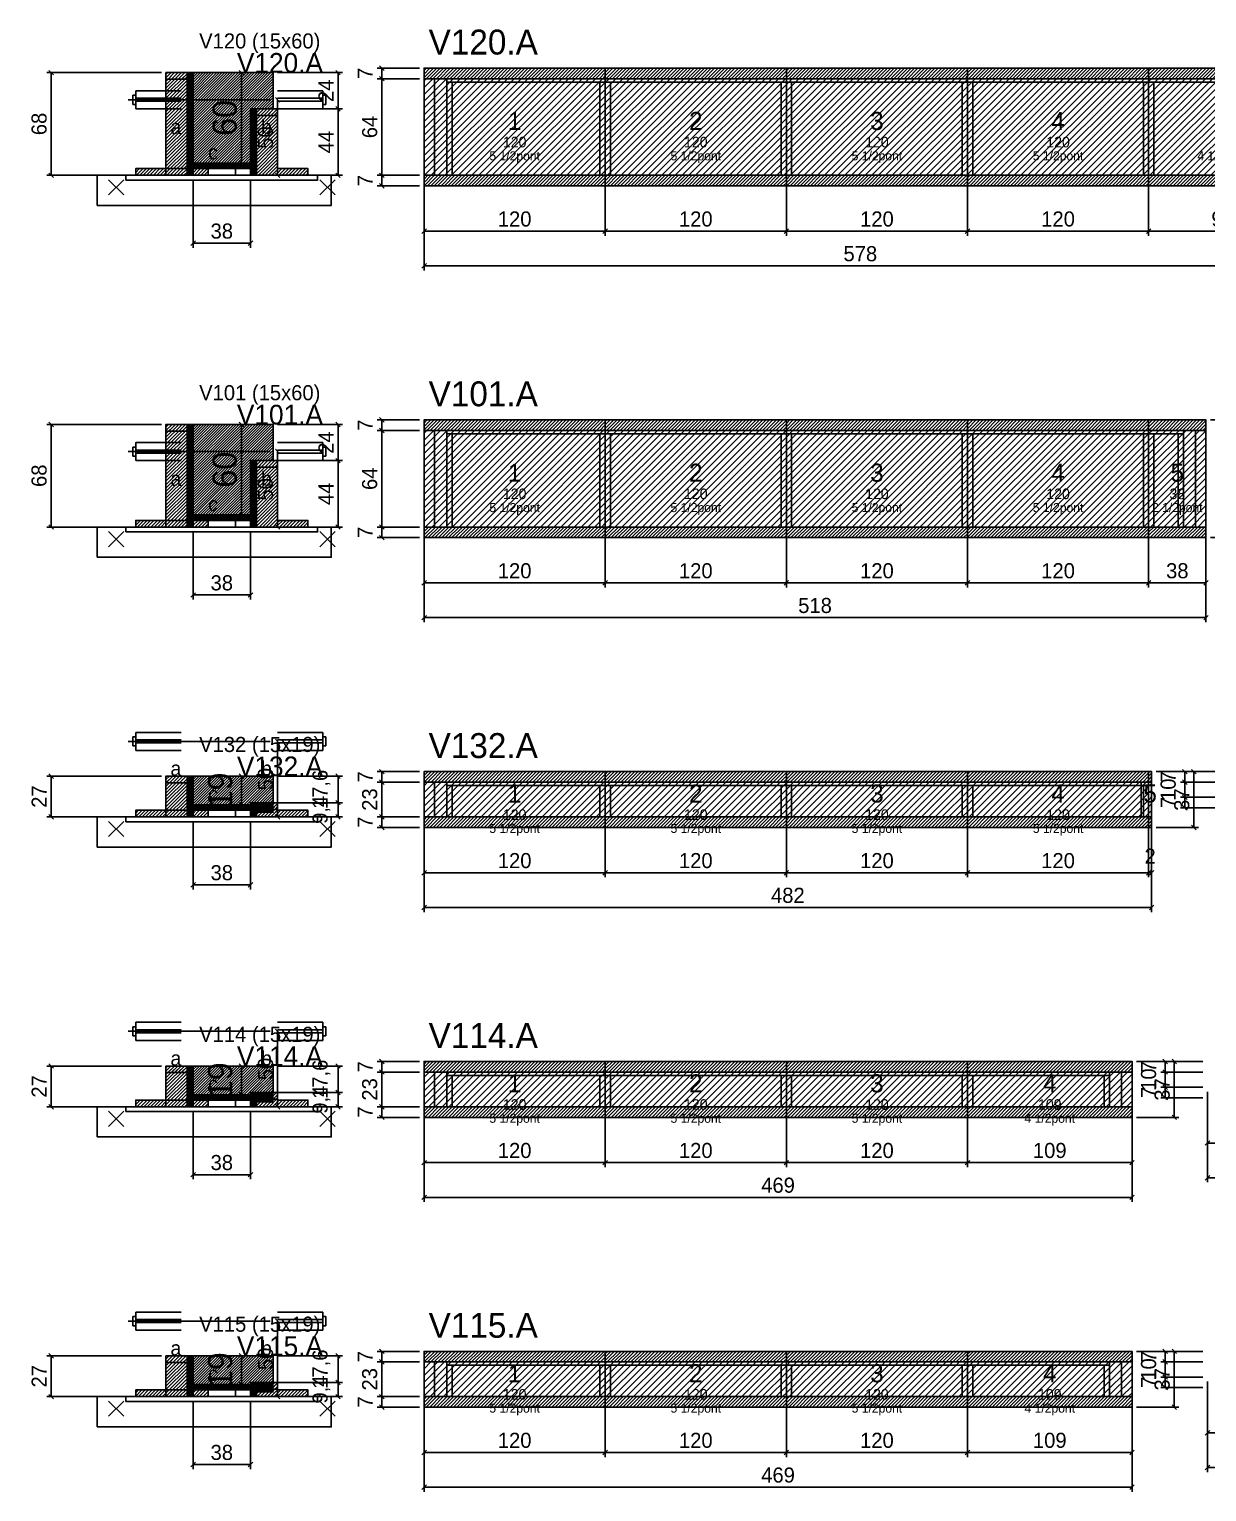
# Model space of a CAD drawing. Extents: x -69 to 3070, y -7480 to 1250.
# Drawn here: x -69 to 712, y -3063 to -2094 of the extents above; entities that cross this region are included whole.
import ezdxf
from ezdxf.enums import TextEntityAlignment as Align

# ---------------------------------------------------------------- set-up
doc = ezdxf.new("R2010")
doc.units = 0
for name, color, linetype in [('5', 5, 'Continuous'), ('barrote', 126, 'Continuous'), ('CONCRETO', 251, 'Continuous'), ('COTA', 241, 'Continuous'), ('Cota Seção (2x)', 241, 'Continuous'), ('detalhes', 7, 'Continuous'), ('Hachura', 251, 'Continuous'), ('Madeira', 126, 'Continuous'), ('NOMENCLATURA', 7, 'Continuous'), ('Painéis', 200, 'Continuous'), ('presilha', 224, 'Continuous'), ('Reaproveitamento', 251, 'Continuous'), ('SARR_2.2x7', 40, 'Continuous'), ('SARR_3.5x7', 81, 'Continuous'), ('SCO-___-LAJ', 224, 'Continuous'), ('TENSOR', 224, 'Continuous'), ('texto', 7, 'Continuous'), ('Texto Seção', 7, 'Continuous')]:
    doc.layers.add(name, color=color, linetype=linetype)
doc.dimstyles.new('PAINEL', dxfattribs={"dimtxt": 10, "dimasz": 3, "dimexe": 3, "dimexo": 3, "dimgap": 3, "dimtad": 1, "dimblk": 'OBLIQUE', "dimblk1": 'OBLIQUE', "dimcen": 2.5, "dimclrd": 4, "dimclre": 4, "dimclrt": 240, "dimazin": 3, "dimtfac": 1, "dimtmove": 0, "dimatfit": 3})
doc.dimstyles.new('SECAO2X', dxfattribs={"dimtxt": 16, "dimasz": 3, "dimexe": 3, "dimexo": 3, "dimgap": 3, "dimtad": 1, "dimblk": 'OBLIQUE', "dimblk1": 'OBLIQUE', "dimcen": 2.5, "dimclrd": 4, "dimclre": 4, "dimclrt": 240, "dimazin": 3, "dimtfac": 1, "dimtmove": 0, "dimatfit": 3})

# ---------------------------------------------------------------- blocks, each defined once
blk = doc.blocks.new('_OBLIQUE')
at = {"color": 0, "linetype": 'BYBLOCK'}
blk.add_line((-0.5, -0.5), (0.5, 0.5), dxfattribs=at)

msp = doc.modelspace()

# ---------------------------------------------------------------- hatches: boundary and pattern name
at = {"layer": 'COTA'}
h = msp.add_hatch(dxfattribs=at)
h.set_pattern_fill('ANSI31', scale=0.5)
h.paths.add_polyline_path([(193, -2127), (313, -2127), (313, -2120), (193, -2120)])
h = msp.add_hatch(dxfattribs=at)
h.set_pattern_fill('ANSI31', scale=0.5)
h.paths.add_polyline_path([(313, -2127), (433, -2127), (433, -2120), (313, -2120)])
h = msp.add_hatch(dxfattribs=at)
h.set_pattern_fill('ANSI31', scale=0.5)
h.paths.add_polyline_path([(433, -2127), (553, -2127), (553, -2120), (433, -2120)])
h = msp.add_hatch(dxfattribs=at)
h.set_pattern_fill('ANSI31', scale=0.5)
h.paths.add_polyline_path([(553, -2127), (673, -2127), (673, -2120), (553, -2120)])
h = msp.add_hatch(dxfattribs=at)
h.set_pattern_fill('ANSI31', scale=0.5)
h.paths.add_polyline_path([(673, -2127), (771, -2127), (771, -2120), (673, -2120)])
h = msp.add_hatch(dxfattribs=at)
h.set_pattern_fill('ANSI31', scale=0.4)
h.paths.add_polyline_path([(40, -2183), (40, -2123), (93, -2123), (93, -2147), (78, -2147), (78, -2183)])
h = msp.add_hatch(dxfattribs=at)
h.set_pattern_fill('ANSI31', scale=0.5)
h.paths.add_polyline_path([(193, -2198), (313, -2198), (313, -2191), (193, -2191)])
h = msp.add_hatch(dxfattribs=at)
h.set_pattern_fill('ANSI31', scale=0.5)
h.paths.add_polyline_path([(313, -2198), (433, -2198), (433, -2191), (313, -2191)])
h = msp.add_hatch(dxfattribs=at)
h.set_pattern_fill('ANSI31', scale=0.5)
h.paths.add_polyline_path([(433, -2198), (553, -2198), (553, -2191), (433, -2191)])
h = msp.add_hatch(dxfattribs=at)
h.set_pattern_fill('ANSI31', scale=0.5)
h.paths.add_polyline_path([(553, -2198), (673, -2198), (673, -2191), (553, -2191)])
h = msp.add_hatch(dxfattribs=at)
h.set_pattern_fill('ANSI31', scale=0.5)
h.paths.add_polyline_path([(673, -2198), (771, -2198), (771, -2191), (673, -2191)])
h = msp.add_hatch(dxfattribs=at)
h.set_pattern_fill('ANSI31', scale=0.5)
h.paths.add_polyline_path([(193, -2360), (313, -2360), (313, -2353), (193, -2353)])
h = msp.add_hatch(dxfattribs=at)
h.set_pattern_fill('ANSI31', scale=0.5)
h.paths.add_polyline_path([(313, -2360), (433, -2360), (433, -2353), (313, -2353)])
h = msp.add_hatch(dxfattribs=at)
h.set_pattern_fill('ANSI31', scale=0.5)
h.paths.add_polyline_path([(433, -2360), (553, -2360), (553, -2353), (433, -2353)])
h = msp.add_hatch(dxfattribs=at)
h.set_pattern_fill('ANSI31', scale=0.5)
h.paths.add_polyline_path([(553, -2360), (673, -2360), (673, -2353), (553, -2353)])
h = msp.add_hatch(dxfattribs=at)
h.set_pattern_fill('ANSI31', scale=0.5)
h.paths.add_polyline_path([(673, -2360), (711, -2360), (711, -2353), (673, -2353)])
h = msp.add_hatch(dxfattribs=at)
h.set_pattern_fill('ANSI31', scale=0.4)
h.paths.add_polyline_path([(40, -2416), (40, -2356), (93, -2356), (93, -2380), (78, -2380), (78, -2416)])
h = msp.add_hatch(dxfattribs=at)
h.set_pattern_fill('ANSI31', scale=0.5)
h.paths.add_polyline_path([(193, -2431), (313, -2431), (313, -2424), (193, -2424)])
h = msp.add_hatch(dxfattribs=at)
h.set_pattern_fill('ANSI31', scale=0.5)
h.paths.add_polyline_path([(313, -2431), (433, -2431), (433, -2424), (313, -2424)])
h = msp.add_hatch(dxfattribs=at)
h.set_pattern_fill('ANSI31', scale=0.5)
h.paths.add_polyline_path([(433, -2431), (553, -2431), (553, -2424), (433, -2424)])
h = msp.add_hatch(dxfattribs=at)
h.set_pattern_fill('ANSI31', scale=0.5)
h.paths.add_polyline_path([(553, -2431), (673, -2431), (673, -2424), (553, -2424)])
h = msp.add_hatch(dxfattribs=at)
h.set_pattern_fill('ANSI31', scale=0.5)
h.paths.add_polyline_path([(673, -2431), (711, -2431), (711, -2424), (673, -2424)])
h = msp.add_hatch(dxfattribs=at)
h.set_pattern_fill('ANSI31', scale=0.5)
h.paths.add_polyline_path([(193, -2593), (313, -2593), (313, -2586), (193, -2586)])
h = msp.add_hatch(dxfattribs=at)
h.set_pattern_fill('ANSI31', scale=0.5)
h.paths.add_polyline_path([(313, -2593), (433, -2593), (433, -2586), (313, -2586)])
h = msp.add_hatch(dxfattribs=at)
h.set_pattern_fill('ANSI31', scale=0.5)
h.paths.add_polyline_path([(433, -2593), (553, -2593), (553, -2586), (433, -2586)])
h = msp.add_hatch(dxfattribs=at)
h.set_pattern_fill('ANSI31', scale=0.5)
h.paths.add_polyline_path([(553, -2593), (673, -2593), (673, -2586), (553, -2586)])
h = msp.add_hatch(dxfattribs=at)
h.set_pattern_fill('ANSI31', scale=0.5)
h.paths.add_polyline_path([(673, -2593), (675, -2593), (675, -2586), (673, -2586)])
h = msp.add_hatch(dxfattribs=at)
h.set_pattern_fill('ANSI31', scale=0.4)
h.paths.add_polyline_path([(40, -2608), (40, -2589), (93, -2589), (93, -2606.6), (78, -2606.6), (78, -2608)])
h = msp.add_hatch(dxfattribs=at)
h.set_pattern_fill('ANSI31', scale=0.5)
h.paths.add_polyline_path([(193, -2623), (313, -2623), (313, -2616), (193, -2616)])
h = msp.add_hatch(dxfattribs=at)
h.set_pattern_fill('ANSI31', scale=0.5)
h.paths.add_polyline_path([(313, -2623), (433, -2623), (433, -2616), (313, -2616)])
h = msp.add_hatch(dxfattribs=at)
h.set_pattern_fill('ANSI31', scale=0.5)
h.paths.add_polyline_path([(433, -2623), (553, -2623), (553, -2616), (433, -2616)])
h = msp.add_hatch(dxfattribs=at)
h.set_pattern_fill('ANSI31', scale=0.5)
h.paths.add_polyline_path([(553, -2623), (673, -2623), (673, -2616), (553, -2616)])
h = msp.add_hatch(dxfattribs=at)
h.set_pattern_fill('ANSI31', scale=0.5)
h.paths.add_polyline_path([(673, -2623), (675, -2623), (675, -2616), (673, -2616)])
h = msp.add_hatch(dxfattribs=at)
h.set_pattern_fill('ANSI31', scale=0.5)
h.paths.add_polyline_path([(193, -2785), (313, -2785), (313, -2778), (193, -2778)])
h = msp.add_hatch(dxfattribs=at)
h.set_pattern_fill('ANSI31', scale=0.5)
h.paths.add_polyline_path([(313, -2785), (433, -2785), (433, -2778), (313, -2778)])
h = msp.add_hatch(dxfattribs=at)
h.set_pattern_fill('ANSI31', scale=0.5)
h.paths.add_polyline_path([(433, -2785), (553, -2785), (553, -2778), (433, -2778)])
h = msp.add_hatch(dxfattribs=at)
h.set_pattern_fill('ANSI31', scale=0.5)
h.paths.add_polyline_path([(553, -2785), (662, -2785), (662, -2778), (553, -2778)])
h = msp.add_hatch(dxfattribs=at)
h.set_pattern_fill('ANSI31', scale=0.4)
h.paths.add_polyline_path([(40, -2800), (40, -2781), (93, -2781), (93, -2798.6), (78, -2798.6), (78, -2800)])
h = msp.add_hatch(dxfattribs=at)
h.set_pattern_fill('ANSI31', scale=0.5)
h.paths.add_polyline_path([(193, -2815), (313, -2815), (313, -2808), (193, -2808)])
h = msp.add_hatch(dxfattribs=at)
h.set_pattern_fill('ANSI31', scale=0.5)
h.paths.add_polyline_path([(313, -2815), (433, -2815), (433, -2808), (313, -2808)])
h = msp.add_hatch(dxfattribs=at)
h.set_pattern_fill('ANSI31', scale=0.5)
h.paths.add_polyline_path([(433, -2815), (553, -2815), (553, -2808), (433, -2808)])
h = msp.add_hatch(dxfattribs=at)
h.set_pattern_fill('ANSI31', scale=0.5)
h.paths.add_polyline_path([(553, -2815), (662, -2815), (662, -2808), (553, -2808)])
h = msp.add_hatch(dxfattribs=at)
h.set_pattern_fill('ANSI31', scale=0.4)
h.paths.add_polyline_path([(40, -2992), (40, -2973), (93, -2973), (93, -2990.6), (78, -2990.6), (78, -2992)])
h = msp.add_hatch(dxfattribs=at)
h.set_pattern_fill('ANSI31', scale=0.5)
h.paths.add_polyline_path([(193, -2977), (313, -2977), (313, -2970), (193, -2970)])
h = msp.add_hatch(dxfattribs=at)
h.set_pattern_fill('ANSI31', scale=0.5)
h.paths.add_polyline_path([(313, -2977), (433, -2977), (433, -2970), (313, -2970)])
h = msp.add_hatch(dxfattribs=at)
h.set_pattern_fill('ANSI31', scale=0.5)
h.paths.add_polyline_path([(433, -2977), (553, -2977), (553, -2970), (433, -2970)])
h = msp.add_hatch(dxfattribs=at)
h.set_pattern_fill('ANSI31', scale=0.5)
h.paths.add_polyline_path([(553, -2977), (662, -2977), (662, -2970), (553, -2970)])
h = msp.add_hatch(dxfattribs=at)
h.set_pattern_fill('ANSI31', scale=0.5)
h.paths.add_polyline_path([(193, -3007), (313, -3007), (313, -3000), (193, -3000)])
h = msp.add_hatch(dxfattribs=at)
h.set_pattern_fill('ANSI31', scale=0.5)
h.paths.add_polyline_path([(313, -3007), (433, -3007), (433, -3000), (313, -3000)])
h = msp.add_hatch(dxfattribs=at)
h.set_pattern_fill('ANSI31', scale=0.5)
h.paths.add_polyline_path([(433, -3007), (553, -3007), (553, -3000), (433, -3000)])
h = msp.add_hatch(dxfattribs=at)
h.set_pattern_fill('ANSI31', scale=0.5)
h.paths.add_polyline_path([(553, -3007), (662, -3007), (662, -3000), (553, -3000)])
at = {"layer": 'Hachura'}
h = msp.add_hatch(dxfattribs=at)
h.set_pattern_fill('ANSI31', scale=0.5)
h.paths.add_polyline_path([(22, -2191), (36, -2191), (36, -2123), (22, -2123)])
h = msp.add_hatch(dxfattribs=at)
h.set_pattern_fill('ANSI31', scale=0.5)
h.paths.add_polyline_path([(22, -2127.4), (36, -2127.4), (36, -2123), (22, -2123)])
h = msp.add_hatch(dxfattribs=at)
h.set_pattern_fill('SOLID')
h.paths.add_polyline_path([(36, -2191), (40, -2191), (40, -2123), (36, -2123)])
h = msp.add_hatch(dxfattribs=at)
h.set_pattern_fill('SOLID')
h.paths.add_polyline_path([(78, -2191), (82, -2191), (82, -2147), (78, -2147)])
h = msp.add_hatch(dxfattribs=at)
h.set_pattern_fill('SOLID')
h.paths.add_polyline_path([(78, -2147), (93, -2147), (93, -2147), (78, -2147)])
h = msp.add_hatch(dxfattribs=at)
h.set_pattern_fill('ANSI31', scale=0.5)
h.paths.add_polyline_path([(82, -2191), (96, -2191), (96, -2147), (82, -2147)])
h = msp.add_hatch(dxfattribs=at)
h.set_pattern_fill('ANSI31', scale=0.5)
h.paths.add_polyline_path([(82, -2151.4), (96, -2151.4), (96, -2147), (82, -2147)])
h = msp.add_hatch(dxfattribs=at)
h.set_pattern_fill('ANSI31', scale=0.5)
h.paths.add_polyline_path([(2, -2191), (22, -2191), (22, -2186.6), (2, -2186.6)])
h = msp.add_hatch(dxfattribs=at)
h.set_pattern_fill('SOLID')
h.paths.add_polyline_path([(40, -2186.6), (78, -2186.6), (78, -2183), (40, -2183)])
h = msp.add_hatch(dxfattribs=at)
h.set_pattern_fill('ANSI31', scale=0.5)
h.paths.add_polyline_path([(40, -2191), (50, -2191), (50, -2186.6), (40, -2186.6)])
h = msp.add_hatch(dxfattribs=at)
h.set_pattern_fill('ANSI31', scale=0.5)
h.paths.add_polyline_path([(96, -2191), (116, -2191), (116, -2186.6), (96, -2186.6)])
h = msp.add_hatch(dxfattribs=at)
h.set_pattern_fill('ANSI31', scale=0.5)
h.paths.add_polyline_path([(22, -2424), (36, -2424), (36, -2356), (22, -2356)])
h = msp.add_hatch(dxfattribs=at)
h.set_pattern_fill('ANSI31', scale=0.5)
h.paths.add_polyline_path([(22, -2360.4), (36, -2360.4), (36, -2356), (22, -2356)])
h = msp.add_hatch(dxfattribs=at)
h.set_pattern_fill('SOLID')
h.paths.add_polyline_path([(36, -2424), (40, -2424), (40, -2356), (36, -2356)])
h = msp.add_hatch(dxfattribs=at)
h.set_pattern_fill('SOLID')
h.paths.add_polyline_path([(78, -2424), (82, -2424), (82, -2380), (78, -2380)])
h = msp.add_hatch(dxfattribs=at)
h.set_pattern_fill('SOLID')
h.paths.add_polyline_path([(78, -2380), (93, -2380), (93, -2380), (78, -2380)])
h = msp.add_hatch(dxfattribs=at)
h.set_pattern_fill('ANSI31', scale=0.5)
h.paths.add_polyline_path([(82, -2424), (96, -2424), (96, -2380), (82, -2380)])
h = msp.add_hatch(dxfattribs=at)
h.set_pattern_fill('ANSI31', scale=0.5)
h.paths.add_polyline_path([(82, -2384.4), (96, -2384.4), (96, -2380), (82, -2380)])
h = msp.add_hatch(dxfattribs=at)
h.set_pattern_fill('ANSI31', scale=0.5)
h.paths.add_polyline_path([(2, -2424), (22, -2424), (22, -2419.6), (2, -2419.6)])
h = msp.add_hatch(dxfattribs=at)
h.set_pattern_fill('SOLID')
h.paths.add_polyline_path([(40, -2419.6), (78, -2419.6), (78, -2416), (40, -2416)])
h = msp.add_hatch(dxfattribs=at)
h.set_pattern_fill('ANSI31', scale=0.5)
h.paths.add_polyline_path([(40, -2424), (50, -2424), (50, -2419.6), (40, -2419.6)])
h = msp.add_hatch(dxfattribs=at)
h.set_pattern_fill('ANSI31', scale=0.5)
h.paths.add_polyline_path([(96, -2424), (116, -2424), (116, -2419.6), (96, -2419.6)])
h = msp.add_hatch(dxfattribs=at)
h.set_pattern_fill('ANSI31', scale=0.5)
h.paths.add_polyline_path([(22, -2616), (36, -2616), (36, -2589), (22, -2589)])
h = msp.add_hatch(dxfattribs=at)
h.set_pattern_fill('ANSI31', scale=0.5)
h.paths.add_polyline_path([(22, -2593.4), (36, -2593.4), (36, -2589), (22, -2589)])
h = msp.add_hatch(dxfattribs=at)
h.set_pattern_fill('SOLID')
h.paths.add_polyline_path([(36, -2616), (40, -2616), (40, -2589), (36, -2589)])
h = msp.add_hatch(dxfattribs=at)
h.set_pattern_fill('ANSI31', scale=0.5)
h.paths.add_polyline_path([(2, -2616), (22, -2616), (22, -2611.6), (2, -2611.6)])
h = msp.add_hatch(dxfattribs=at)
h.set_pattern_fill('SOLID')
h.paths.add_polyline_path([(40, -2611.6), (78, -2611.6), (78, -2608), (40, -2608)])
h = msp.add_hatch(dxfattribs=at)
h.set_pattern_fill('ANSI31', scale=0.5)
h.paths.add_polyline_path([(40, -2616), (50, -2616), (50, -2611.6), (40, -2611.6)])
h = msp.add_hatch(dxfattribs=at)
h.set_pattern_fill('SOLID')
h.paths.add_polyline_path([(78, -2616), (82, -2616), (82, -2606.6), (78, -2606.6)])
h = msp.add_hatch(dxfattribs=at)
h.set_pattern_fill('SOLID')
h.paths.add_polyline_path([(78, -2606.6), (93, -2606.6), (93, -2613), (78, -2613)])
h = msp.add_hatch(dxfattribs=at)
h.set_pattern_fill('ANSI31', scale=0.5)
h.paths.add_polyline_path([(82, -2616), (96, -2616), (96, -2606.6), (82, -2606.6)])
h = msp.add_hatch(dxfattribs=at)
h.set_pattern_fill('ANSI31', scale=0.5)
h.paths.add_polyline_path([(82, -2611), (96, -2611), (96, -2606.6), (82, -2606.6)])
h = msp.add_hatch(dxfattribs=at)
h.set_pattern_fill('ANSI31', scale=0.5)
h.paths.add_polyline_path([(96, -2616), (116, -2616), (116, -2611.6), (96, -2611.6)])
h = msp.add_hatch(dxfattribs=at)
h.set_pattern_fill('ANSI31', scale=0.5)
h.paths.add_polyline_path([(22, -2808), (36, -2808), (36, -2781), (22, -2781)])
h = msp.add_hatch(dxfattribs=at)
h.set_pattern_fill('ANSI31', scale=0.5)
h.paths.add_polyline_path([(22, -2785.4), (36, -2785.4), (36, -2781), (22, -2781)])
h = msp.add_hatch(dxfattribs=at)
h.set_pattern_fill('SOLID')
h.paths.add_polyline_path([(36, -2808), (40, -2808), (40, -2781), (36, -2781)])
h = msp.add_hatch(dxfattribs=at)
h.set_pattern_fill('SOLID')
h.paths.add_polyline_path([(78, -2808), (82, -2808), (82, -2798.6), (78, -2798.6)])
h = msp.add_hatch(dxfattribs=at)
h.set_pattern_fill('SOLID')
h.paths.add_polyline_path([(78, -2798.6), (93, -2798.6), (93, -2805), (78, -2805)])
h = msp.add_hatch(dxfattribs=at)
h.set_pattern_fill('ANSI31', scale=0.5)
h.paths.add_polyline_path([(82, -2808), (96, -2808), (96, -2798.6), (82, -2798.6)])
h = msp.add_hatch(dxfattribs=at)
h.set_pattern_fill('ANSI31', scale=0.5)
h.paths.add_polyline_path([(82, -2803), (96, -2803), (96, -2798.6), (82, -2798.6)])
h = msp.add_hatch(dxfattribs=at)
h.set_pattern_fill('ANSI31', scale=0.5)
h.paths.add_polyline_path([(2, -2808), (22, -2808), (22, -2803.6), (2, -2803.6)])
h = msp.add_hatch(dxfattribs=at)
h.set_pattern_fill('SOLID')
h.paths.add_polyline_path([(40, -2803.6), (78, -2803.6), (78, -2800), (40, -2800)])
h = msp.add_hatch(dxfattribs=at)
h.set_pattern_fill('ANSI31', scale=0.5)
h.paths.add_polyline_path([(40, -2808), (50, -2808), (50, -2803.6), (40, -2803.6)])
h = msp.add_hatch(dxfattribs=at)
h.set_pattern_fill('ANSI31', scale=0.5)
h.paths.add_polyline_path([(96, -2808), (116, -2808), (116, -2803.6), (96, -2803.6)])
h = msp.add_hatch(dxfattribs=at)
h.set_pattern_fill('ANSI31', scale=0.5)
h.paths.add_polyline_path([(22, -3000), (36, -3000), (36, -2973), (22, -2973)])
h = msp.add_hatch(dxfattribs=at)
h.set_pattern_fill('ANSI31', scale=0.5)
h.paths.add_polyline_path([(22, -2977.4), (36, -2977.4), (36, -2973), (22, -2973)])
h = msp.add_hatch(dxfattribs=at)
h.set_pattern_fill('SOLID')
h.paths.add_polyline_path([(36, -3000), (40, -3000), (40, -2973), (36, -2973)])
h = msp.add_hatch(dxfattribs=at)
h.set_pattern_fill('SOLID')
h.paths.add_polyline_path([(40, -2995.6), (78, -2995.6), (78, -2992), (40, -2992)])
h = msp.add_hatch(dxfattribs=at)
h.set_pattern_fill('SOLID')
h.paths.add_polyline_path([(78, -3000), (82, -3000), (82, -2990.6), (78, -2990.6)])
h = msp.add_hatch(dxfattribs=at)
h.set_pattern_fill('SOLID')
h.paths.add_polyline_path([(78, -2990.6), (93, -2990.6), (93, -2997), (78, -2997)])
h = msp.add_hatch(dxfattribs=at)
h.set_pattern_fill('ANSI31', scale=0.5)
h.paths.add_polyline_path([(82, -3000), (96, -3000), (96, -2990.6), (82, -2990.6)])
h = msp.add_hatch(dxfattribs=at)
h.set_pattern_fill('ANSI31', scale=0.5)
h.paths.add_polyline_path([(82, -2995), (96, -2995), (96, -2990.6), (82, -2990.6)])
h = msp.add_hatch(dxfattribs=at)
h.set_pattern_fill('ANSI31', scale=0.5)
h.paths.add_polyline_path([(2, -3000), (22, -3000), (22, -2995.6), (2, -2995.6)])
h = msp.add_hatch(dxfattribs=at)
h.set_pattern_fill('ANSI31', scale=0.5)
h.paths.add_polyline_path([(40, -3000), (50, -3000), (50, -2995.6), (40, -2995.6)])
h = msp.add_hatch(dxfattribs=at)
h.set_pattern_fill('ANSI31', scale=0.5)
h.paths.add_polyline_path([(96, -3000), (116, -3000), (116, -2995.6), (96, -2995.6)])
at = {"layer": 'Reaproveitamento'}
h = msp.add_hatch(dxfattribs=at)
h.set_pattern_fill('ANSI31')
h.paths.add_polyline_path([(193, -2191), (313, -2191), (313, -2127), (193, -2127)])
h = msp.add_hatch(dxfattribs=at)
h.set_pattern_fill('ANSI31')
h.paths.add_polyline_path([(313, -2191), (433, -2191), (433, -2127), (313, -2127)])
h = msp.add_hatch(dxfattribs=at)
h.set_pattern_fill('ANSI31')
h.paths.add_polyline_path([(433, -2191), (553, -2191), (553, -2127), (433, -2127)])
h = msp.add_hatch(dxfattribs=at)
h.set_pattern_fill('ANSI31')
h.paths.add_polyline_path([(553, -2191), (673, -2191), (673, -2127), (553, -2127)])
h = msp.add_hatch(dxfattribs=at)
h.set_pattern_fill('ANSI31')
h.paths.add_polyline_path([(673, -2191), (771, -2191), (771, -2127), (673, -2127)])
h = msp.add_hatch(dxfattribs=at)
h.set_pattern_fill('ANSI31')
h.paths.add_polyline_path([(193, -2424), (313, -2424), (313, -2360), (193, -2360)])
h = msp.add_hatch(dxfattribs=at)
h.set_pattern_fill('ANSI31')
h.paths.add_polyline_path([(313, -2424), (433, -2424), (433, -2360), (313, -2360)])
h = msp.add_hatch(dxfattribs=at)
h.set_pattern_fill('ANSI31')
h.paths.add_polyline_path([(433, -2424), (553, -2424), (553, -2360), (433, -2360)])
h = msp.add_hatch(dxfattribs=at)
h.set_pattern_fill('ANSI31')
h.paths.add_polyline_path([(553, -2424), (673, -2424), (673, -2360), (553, -2360)])
h = msp.add_hatch(dxfattribs=at)
h.set_pattern_fill('ANSI31')
h.paths.add_polyline_path([(673, -2424), (711, -2424), (711, -2360), (673, -2360)])
h = msp.add_hatch(dxfattribs=at)
h.set_pattern_fill('ANSI31')
h.paths.add_polyline_path([(193, -2616), (313, -2616), (313, -2593), (193, -2593)])
h = msp.add_hatch(dxfattribs=at)
h.set_pattern_fill('ANSI31')
h.paths.add_polyline_path([(313, -2616), (433, -2616), (433, -2593), (313, -2593)])
h = msp.add_hatch(dxfattribs=at)
h.set_pattern_fill('ANSI31')
h.paths.add_polyline_path([(433, -2616), (553, -2616), (553, -2593), (433, -2593)])
h = msp.add_hatch(dxfattribs=at)
h.set_pattern_fill('ANSI31')
h.paths.add_polyline_path([(553, -2616), (673, -2616), (673, -2593), (553, -2593)])
h = msp.add_hatch(dxfattribs=at)
h.set_pattern_fill('ANSI31')
h.paths.add_polyline_path([(673, -2616), (675, -2616), (675, -2593), (673, -2593)])
h = msp.add_hatch(dxfattribs=at)
h.set_pattern_fill('ANSI31')
h.paths.add_polyline_path([(193, -2808), (313, -2808), (313, -2785), (193, -2785)])
h = msp.add_hatch(dxfattribs=at)
h.set_pattern_fill('ANSI31')
h.paths.add_polyline_path([(313, -2808), (433, -2808), (433, -2785), (313, -2785)])
h = msp.add_hatch(dxfattribs=at)
h.set_pattern_fill('ANSI31')
h.paths.add_polyline_path([(433, -2808), (553, -2808), (553, -2785), (433, -2785)])
h = msp.add_hatch(dxfattribs=at)
h.set_pattern_fill('ANSI31')
h.paths.add_polyline_path([(553, -2808), (662, -2808), (662, -2785), (553, -2785)])
h = msp.add_hatch(dxfattribs=at)
h.set_pattern_fill('ANSI31')
h.paths.add_polyline_path([(193, -3000), (313, -3000), (313, -2977), (193, -2977)])
h = msp.add_hatch(dxfattribs=at)
h.set_pattern_fill('ANSI31')
h.paths.add_polyline_path([(313, -3000), (433, -3000), (433, -2977), (313, -2977)])
h = msp.add_hatch(dxfattribs=at)
h.set_pattern_fill('ANSI31')
h.paths.add_polyline_path([(433, -3000), (553, -3000), (553, -2977), (433, -2977)])
h = msp.add_hatch(dxfattribs=at)
h.set_pattern_fill('ANSI31')
h.paths.add_polyline_path([(553, -3000), (662, -3000), (662, -2977), (553, -2977)])

# ---------------------------------------------------------------- linework, layer by layer
for p, q in [((0, -2138), (0, -2144)), ((2, -2138), (0, -2138)), ((2, -2135), (32, -2135)), ((2, -2135), (2, -2147)), ((2, -2140), (32, -2140)), ((96, -2135), (126, -2135)), ((96, -2140), (126, -2140)), ((126, -2135), (126, -2147)), ((126, -2138), (128, -2138)), ((128, -2138), (128, -2144)), ((2, -2144), (0, -2144)), ((2, -2142), (32, -2142)), ((2, -2147), (32, -2147)), ((96, -2142), (126, -2142)), ((96, -2147), (126, -2147)), ((126, -2144), (128, -2144)), ((0, -2371), (0, -2377)), ((2, -2371), (0, -2371)), ((2, -2368), (32, -2368)), ((2, -2368), (2, -2380)), ((2, -2373), (32, -2373)), ((96, -2368), (126, -2368)), ((96, -2373), (126, -2373)), ((126, -2368), (126, -2380)), ((126, -2371), (128, -2371)), ((128, -2371), (128, -2377)), ((2, -2377), (0, -2377)), ((2, -2375), (32, -2375)), ((2, -2380), (32, -2380)), ((96, -2375), (126, -2375)), ((96, -2380), (126, -2380)), ((126, -2377), (128, -2377)), ((0, -2563), (0, -2569)), ((2, -2563), (0, -2563)), ((2, -2560), (32, -2560)), ((2, -2560), (2, -2572)), ((2, -2565), (32, -2565)), ((2, -2567), (32, -2567)), ((96, -2560), (126, -2560)), ((96, -2565), (126, -2565)), ((96, -2567), (126, -2567)), ((126, -2560), (126, -2572)), ((126, -2563), (128, -2563)), ((128, -2563), (128, -2569)), ((2, -2569), (0, -2569)), ((2, -2572), (32, -2572)), ((96, -2572), (126, -2572)), ((126, -2569), (128, -2569)), ((0, -2755), (0, -2761)), ((2, -2755), (0, -2755)), ((2, -2752), (32, -2752)), ((2, -2752), (2, -2764)), ((2, -2757), (32, -2757)), ((2, -2759), (32, -2759)), ((96, -2752), (126, -2752)), ((96, -2757), (126, -2757)), ((96, -2759), (126, -2759)), ((126, -2752), (126, -2764)), ((126, -2755), (128, -2755)), ((128, -2755), (128, -2761)), ((2, -2761), (0, -2761)), ((2, -2764), (32, -2764)), ((96, -2764), (126, -2764)), ((126, -2761), (128, -2761)), ((2, -2944), (32, -2944)), ((2, -2944), (2, -2956)), ((96, -2944), (126, -2944)), ((126, -2944), (126, -2956)), ((0, -2947), (0, -2953)), ((2, -2947), (0, -2947)), ((2, -2953), (0, -2953)), ((2, -2949), (32, -2949)), ((2, -2951), (32, -2951)), ((96, -2949), (126, -2949)), ((96, -2951), (126, -2951)), ((126, -2947), (128, -2947)), ((126, -2953), (128, -2953)), ((128, -2947), (128, -2953)), ((2, -2956), (32, -2956)), ((96, -2956), (126, -2956))]:
    msp.add_line(p, q)
at = {"layer": 'barrote'}
for points in [[(-23.5, -2211), (131.5, -2211), (131.5, -2191), (-23.5, -2191)], [(-23.5, -2444), (131.5, -2444), (131.5, -2424), (-23.5, -2424)], [(-23.5, -2636), (131.5, -2636), (131.5, -2616), (-23.5, -2616)], [(-23.5, -2828), (131.5, -2828), (131.5, -2808), (-23.5, -2808)], [(-23.5, -3020), (131.5, -3020), (131.5, -3000), (-23.5, -3000)]]:
    msp.add_lwpolyline(points, close=True, dxfattribs=at)
at = {"layer": 'CONCRETO'}
for points in [[(40, -2183), (40, -2123), (93, -2123), (93, -2147), (78, -2147), (78, -2183)], [(40, -2416), (40, -2356), (93, -2356), (93, -2380), (78, -2380), (78, -2416)], [(40, -2608), (40, -2589), (93, -2589), (93, -2606.6), (78, -2606.6), (78, -2608)], [(40, -2800), (40, -2781), (93, -2781), (93, -2798.6), (78, -2798.6), (78, -2800)], [(40, -2992), (40, -2973), (93, -2973), (93, -2990.6), (78, -2990.6), (78, -2992)]]:
    msp.add_lwpolyline(points, close=True, dxfattribs=at)
at = {"layer": 'Madeira'}
for points in [[(22, -2191), (36, -2191), (36, -2123), (22, -2123)], [(22, -2127.4), (36, -2127.4), (36, -2123), (22, -2123)], [(82, -2191), (96, -2191), (96, -2147), (82, -2147)], [(82, -2151.4), (96, -2151.4), (96, -2147), (82, -2147)], [(2, -2191), (22, -2191), (22, -2186.6), (2, -2186.6)], [(22, -2191), (36, -2191), (36, -2186.6), (22, -2186.6)], [(40, -2191), (50, -2191), (50, -2186.6), (40, -2186.6)], [(68, -2191), (78, -2191), (78, -2186.6), (68, -2186.6)], [(96, -2191), (116, -2191), (116, -2186.6), (96, -2186.6)], [(22, -2424), (36, -2424), (36, -2356), (22, -2356)], [(22, -2360.4), (36, -2360.4), (36, -2356), (22, -2356)], [(82, -2424), (96, -2424), (96, -2380), (82, -2380)], [(82, -2384.4), (96, -2384.4), (96, -2380), (82, -2380)], [(2, -2424), (22, -2424), (22, -2419.6), (2, -2419.6)], [(22, -2424), (36, -2424), (36, -2419.6), (22, -2419.6)], [(40, -2424), (50, -2424), (50, -2419.6), (40, -2419.6)], [(68, -2424), (78, -2424), (78, -2419.6), (68, -2419.6)], [(96, -2424), (116, -2424), (116, -2419.6), (96, -2419.6)], [(22, -2616), (36, -2616), (36, -2589), (22, -2589)], [(22, -2593.4), (36, -2593.4), (36, -2589), (22, -2589)], [(2, -2616), (22, -2616), (22, -2611.6), (2, -2611.6)], [(22, -2616), (36, -2616), (36, -2611.6), (22, -2611.6)], [(40, -2616), (50, -2616), (50, -2611.6), (40, -2611.6)], [(68, -2616), (78, -2616), (78, -2611.6), (68, -2611.6)], [(82, -2616), (96, -2616), (96, -2606.6), (82, -2606.6)], [(82, -2611), (96, -2611), (96, -2606.6), (82, -2606.6)], [(96, -2616), (116, -2616), (116, -2611.6), (96, -2611.6)], [(22, -2808), (36, -2808), (36, -2781), (22, -2781)], [(22, -2785.4), (36, -2785.4), (36, -2781), (22, -2781)], [(82, -2808), (96, -2808), (96, -2798.6), (82, -2798.6)], [(82, -2803), (96, -2803), (96, -2798.6), (82, -2798.6)], [(2, -2808), (22, -2808), (22, -2803.6), (2, -2803.6)], [(22, -2808), (36, -2808), (36, -2803.6), (22, -2803.6)], [(40, -2808), (50, -2808), (50, -2803.6), (40, -2803.6)], [(68, -2808), (78, -2808), (78, -2803.6), (68, -2803.6)], [(96, -2808), (116, -2808), (116, -2803.6), (96, -2803.6)], [(22, -3000), (36, -3000), (36, -2973), (22, -2973)], [(22, -2977.4), (36, -2977.4), (36, -2973), (22, -2973)], [(82, -3000), (96, -3000), (96, -2990.6), (82, -2990.6)], [(82, -2995), (96, -2995), (96, -2990.6), (82, -2990.6)], [(2, -3000), (22, -3000), (22, -2995.6), (2, -2995.6)], [(22, -3000), (36, -3000), (36, -2995.6), (22, -2995.6)], [(40, -3000), (50, -3000), (50, -2995.6), (40, -2995.6)], [(68, -3000), (78, -3000), (78, -2995.6), (68, -2995.6)], [(96, -3000), (116, -3000), (116, -2995.6), (96, -2995.6)]]:
    msp.add_lwpolyline(points, close=True, dxfattribs=at)
at = {"layer": 'Painéis'}
for p, q in [((193, -2127), (313, -2127)), ((193, -2191), (193, -2127)), ((313, -2191), (313, -2127)), ((313, -2191), (313, -2127)), ((313, -2127), (433, -2127)), ((313, -2191), (313, -2127)), ((433, -2191), (433, -2127)), ((433, -2191), (433, -2127)), ((433, -2127), (553, -2127)), ((433, -2191), (433, -2127)), ((553, -2191), (553, -2127)), ((553, -2191), (553, -2127)), ((553, -2127), (673, -2127)), ((553, -2191), (553, -2127)), ((673, -2191), (673, -2127)), ((673, -2191), (673, -2127)), ((673, -2127), (771, -2127)), ((673, -2191), (673, -2127)), ((193, -2191), (313, -2191)), ((313, -2191), (433, -2191)), ((433, -2191), (553, -2191)), ((553, -2191), (673, -2191)), ((673, -2191), (771, -2191)), ((193, -2360), (313, -2360)), ((193, -2424), (193, -2360)), ((313, -2424), (313, -2360)), ((313, -2424), (313, -2360)), ((313, -2360), (433, -2360)), ((313, -2424), (313, -2360)), ((433, -2424), (433, -2360)), ((433, -2424), (433, -2360)), ((433, -2360), (553, -2360)), ((433, -2424), (433, -2360)), ((553, -2424), (553, -2360)), ((553, -2424), (553, -2360)), ((553, -2360), (673, -2360)), ((553, -2424), (553, -2360)), ((673, -2424), (673, -2360)), ((673, -2424), (673, -2360)), ((673, -2360), (711, -2360)), ((673, -2424), (673, -2360)), ((711, -2424), (711, -2360)), ((193, -2424), (313, -2424)), ((313, -2424), (433, -2424)), ((433, -2424), (553, -2424)), ((553, -2424), (673, -2424)), ((673, -2424), (711, -2424)), ((193, -2593), (313, -2593)), ((193, -2616), (193, -2593)), ((313, -2616), (313, -2593)), ((313, -2616), (313, -2593)), ((313, -2593), (433, -2593)), ((313, -2616), (313, -2593)), ((433, -2616), (433, -2593)), ((433, -2616), (433, -2593)), ((433, -2593), (553, -2593)), ((433, -2616), (433, -2593)), ((553, -2616), (553, -2593)), ((553, -2616), (553, -2593)), ((553, -2593), (673, -2593)), ((553, -2616), (553, -2593)), ((673, -2616), (673, -2593)), ((673, -2616), (673, -2593)), ((673, -2593), (675, -2593)), ((673, -2616), (673, -2593)), ((675, -2616), (675, -2593)), ((193, -2616), (313, -2616)), ((313, -2616), (433, -2616)), ((433, -2616), (553, -2616)), ((553, -2616), (673, -2616)), ((673, -2616), (675, -2616)), ((193, -2785), (313, -2785)), ((193, -2808), (193, -2785)), ((313, -2808), (313, -2785)), ((313, -2808), (313, -2785)), ((313, -2785), (433, -2785)), ((313, -2808), (313, -2785)), ((433, -2808), (433, -2785)), ((433, -2808), (433, -2785)), ((433, -2785), (553, -2785)), ((433, -2808), (433, -2785)), ((553, -2808), (553, -2785)), ((553, -2808), (553, -2785)), ((553, -2785), (662, -2785)), ((553, -2808), (553, -2785)), ((662, -2808), (662, -2785)), ((193, -2808), (313, -2808)), ((313, -2808), (433, -2808)), ((433, -2808), (553, -2808)), ((553, -2808), (662, -2808)), ((193, -2977), (313, -2977)), ((193, -3000), (193, -2977)), ((313, -3000), (313, -2977)), ((313, -3000), (313, -2977)), ((313, -2977), (433, -2977)), ((313, -3000), (313, -2977)), ((433, -3000), (433, -2977)), ((433, -3000), (433, -2977)), ((433, -2977), (553, -2977)), ((433, -3000), (433, -2977)), ((553, -3000), (553, -2977)), ((553, -3000), (553, -2977)), ((553, -2977), (662, -2977)), ((553, -3000), (553, -2977)), ((662, -3000), (662, -2977)), ((193, -3000), (313, -3000)), ((313, -3000), (433, -3000)), ((433, -3000), (553, -3000)), ((553, -3000), (662, -3000))]:
    msp.add_line(p, q, dxfattribs=at)
for points in [[(36, -2191), (40, -2191), (40, -2123), (36, -2123)], [(78, -2191), (82, -2191), (82, -2147), (78, -2147)], [(78, -2147), (93, -2147), (93, -2147), (78, -2147)], [(40, -2186.6), (78, -2186.6), (78, -2183), (40, -2183)], [(36, -2424), (40, -2424), (40, -2356), (36, -2356)], [(78, -2424), (82, -2424), (82, -2380), (78, -2380)], [(78, -2380), (93, -2380), (93, -2380), (78, -2380)], [(40, -2419.6), (78, -2419.6), (78, -2416), (40, -2416)], [(36, -2616), (40, -2616), (40, -2589), (36, -2589)], [(40, -2611.6), (78, -2611.6), (78, -2608), (40, -2608)], [(78, -2616), (82, -2616), (82, -2606.6), (78, -2606.6)], [(78, -2606.6), (93, -2606.6), (93, -2606.6), (78, -2606.6)], [(36, -2808), (40, -2808), (40, -2781), (36, -2781)], [(78, -2808), (82, -2808), (82, -2798.6), (78, -2798.6)], [(78, -2798.6), (93, -2798.6), (93, -2798.6), (78, -2798.6)], [(40, -2803.6), (78, -2803.6), (78, -2800), (40, -2800)], [(36, -3000), (40, -3000), (40, -2973), (36, -2973)], [(40, -2995.6), (78, -2995.6), (78, -2992), (40, -2992)], [(78, -3000), (82, -3000), (82, -2990.6), (78, -2990.6)], [(78, -2990.6), (93, -2990.6), (93, -2990.6), (78, -2990.6)]]:
    msp.add_lwpolyline(points, close=True, dxfattribs=at)
at = {"layer": 'presilha'}
for p, q in [((-16, -2204), (-6, -2194)), ((-16, -2194), (-6, -2204)), ((124, -2204), (134, -2194)), ((124, -2194), (134, -2204)), ((-16, -2437), (-6, -2427)), ((-16, -2427), (-6, -2437)), ((124, -2437), (134, -2427)), ((124, -2427), (134, -2437)), ((-16, -2629), (-6, -2619)), ((-16, -2619), (-6, -2629)), ((124, -2629), (134, -2619)), ((124, -2619), (134, -2629)), ((-16, -2821), (-6, -2811)), ((-16, -2811), (-6, -2821)), ((124, -2821), (134, -2811)), ((124, -2811), (134, -2821)), ((-16, -3013), (-6, -3003)), ((-16, -3003), (-6, -3013)), ((124, -3013), (134, -3003)), ((124, -3003), (134, -3013))]:
    msp.add_line(p, q, dxfattribs=at)
at = {"layer": 'SARR_2.2x7'}
for p, q in [((200, -2191), (200, -2127)), ((208, -2129.2), (313, -2129.2)), ((313, -2129.2), (433, -2129.2)), ((433, -2129.2), (553, -2129.2)), ((553, -2129.2), (673, -2129.2)), ((673, -2129.2), (756, -2129.2)), ((200, -2424), (200, -2360)), ((208, -2362.2), (313, -2362.2)), ((313, -2362.2), (433, -2362.2)), ((433, -2362.2), (553, -2362.2)), ((553, -2362.2), (673, -2362.2)), ((673, -2362.2), (696, -2362.2)), ((704, -2424), (704, -2360)), ((200, -2616), (200, -2593)), ((208, -2595.2), (313, -2595.2)), ((313, -2595.2), (433, -2595.2)), ((433, -2595.2), (553, -2595.2)), ((553, -2595.2), (673, -2595.2)), ((668, -2616), (668, -2593)), ((200, -2808), (200, -2785)), ((208, -2787.2), (313, -2787.2)), ((313, -2787.2), (433, -2787.2)), ((433, -2787.2), (553, -2787.2)), ((553, -2787.2), (647, -2787.2)), ((655, -2808), (655, -2785)), ((200, -3000), (200, -2977)), ((208, -2979.2), (313, -2979.2)), ((313, -2979.2), (433, -2979.2)), ((433, -2979.2), (553, -2979.2)), ((553, -2979.2), (647, -2979.2)), ((655, -3000), (655, -2977))]:
    msp.add_line(p, q, dxfattribs=at)
at = {"layer": 'SARR_3.5x7'}
for p, q in [((208, -2191), (208, -2127)), ((211.5, -2191), (211.5, -2129.2)), ((309.5, -2191), (309.5, -2129.2)), ((313, -2191), (313, -2127)), ((313, -2191), (313, -2127)), ((316.5, -2191), (316.5, -2129.2)), ((429.5, -2191), (429.5, -2129.2)), ((433, -2191), (433, -2127)), ((433, -2191), (433, -2127)), ((436.5, -2191), (436.5, -2129.2)), ((549.5, -2191), (549.5, -2129.2)), ((553, -2191), (553, -2127)), ((553, -2191), (553, -2127)), ((556.5, -2191), (556.5, -2129.2)), ((669.5, -2191), (669.5, -2129.2)), ((673, -2191), (673, -2127)), ((673, -2191), (673, -2127)), ((676.5, -2191), (676.5, -2129.2)), ((208, -2191), (211.5, -2191)), ((309.5, -2191), (313, -2191)), ((313, -2191), (316.5, -2191)), ((429.5, -2191), (433, -2191)), ((433, -2191), (436.5, -2191)), ((549.5, -2191), (553, -2191)), ((553, -2191), (556.5, -2191)), ((669.5, -2191), (673, -2191)), ((673, -2191), (676.5, -2191)), ((208, -2424), (208, -2360)), ((211.5, -2424), (211.5, -2362.2)), ((309.5, -2424), (309.5, -2362.2)), ((313, -2424), (313, -2360)), ((313, -2424), (313, -2360)), ((316.5, -2424), (316.5, -2362.2)), ((429.5, -2424), (429.5, -2362.2)), ((433, -2424), (433, -2360)), ((433, -2424), (433, -2360)), ((436.5, -2424), (436.5, -2362.2)), ((549.5, -2424), (549.5, -2362.2)), ((553, -2424), (553, -2360)), ((553, -2424), (553, -2360)), ((556.5, -2424), (556.5, -2362.2)), ((669.5, -2424), (669.5, -2362.2)), ((673, -2424), (673, -2360)), ((673, -2424), (673, -2360)), ((676.5, -2424), (676.5, -2362.2)), ((692.5, -2424), (692.5, -2362.2)), ((696, -2424), (696, -2360)), ((208, -2424), (211.5, -2424)), ((309.5, -2424), (313, -2424)), ((313, -2424), (316.5, -2424)), ((429.5, -2424), (433, -2424)), ((433, -2424), (436.5, -2424)), ((549.5, -2424), (553, -2424)), ((553, -2424), (556.5, -2424)), ((669.5, -2424), (673, -2424)), ((673, -2424), (676.5, -2424)), ((692.5, -2424), (696, -2424)), ((208, -2616), (208, -2593)), ((211.5, -2616), (211.5, -2595.2)), ((309.5, -2616), (309.5, -2595.2)), ((313, -2616), (313, -2593)), ((313, -2616), (313, -2593)), ((316.5, -2616), (316.5, -2595.2)), ((429.5, -2616), (429.5, -2595.2)), ((433, -2616), (433, -2593)), ((433, -2616), (433, -2593)), ((436.5, -2616), (436.5, -2595.2)), ((549.5, -2616), (549.5, -2595.2)), ((553, -2616), (553, -2593)), ((553, -2616), (553, -2593)), ((556.5, -2616), (556.5, -2595.2)), ((669.5, -2616), (669.5, -2595.2)), ((673, -2616), (673, -2593)), ((208, -2616), (211.5, -2616)), ((309.5, -2616), (313, -2616)), ((313, -2616), (316.5, -2616)), ((429.5, -2616), (433, -2616)), ((433, -2616), (436.5, -2616)), ((549.5, -2616), (553, -2616)), ((553, -2616), (556.5, -2616)), ((669.5, -2616), (673, -2616)), ((208, -2808), (208, -2785)), ((211.5, -2808), (211.5, -2787.2)), ((309.5, -2808), (309.5, -2787.2)), ((313, -2808), (313, -2785)), ((313, -2808), (313, -2785)), ((316.5, -2808), (316.5, -2787.2)), ((429.5, -2808), (429.5, -2787.2)), ((433, -2808), (433, -2785)), ((433, -2808), (433, -2785)), ((436.5, -2808), (436.5, -2787.2)), ((549.5, -2808), (549.5, -2787.2)), ((553, -2808), (553, -2785)), ((553, -2808), (553, -2785)), ((556.5, -2808), (556.5, -2787.2)), ((643.5, -2808), (643.5, -2787.2)), ((647, -2808), (647, -2785)), ((208, -2808), (211.5, -2808)), ((309.5, -2808), (313, -2808)), ((313, -2808), (316.5, -2808)), ((429.5, -2808), (433, -2808)), ((433, -2808), (436.5, -2808)), ((549.5, -2808), (553, -2808)), ((553, -2808), (556.5, -2808)), ((643.5, -2808), (647, -2808)), ((208, -3000), (208, -2977)), ((211.5, -3000), (211.5, -2979.2)), ((309.5, -3000), (309.5, -2979.2)), ((313, -3000), (313, -2977)), ((313, -3000), (313, -2977)), ((316.5, -3000), (316.5, -2979.2)), ((429.5, -3000), (429.5, -2979.2)), ((433, -3000), (433, -2977)), ((433, -3000), (433, -2977)), ((436.5, -3000), (436.5, -2979.2)), ((549.5, -3000), (549.5, -2979.2)), ((553, -3000), (553, -2977)), ((553, -3000), (553, -2977)), ((556.5, -3000), (556.5, -2979.2)), ((643.5, -3000), (643.5, -2979.2)), ((647, -3000), (647, -2977)), ((208, -3000), (211.5, -3000)), ((309.5, -3000), (313, -3000)), ((313, -3000), (316.5, -3000)), ((429.5, -3000), (433, -3000)), ((433, -3000), (436.5, -3000)), ((549.5, -3000), (553, -3000)), ((553, -3000), (556.5, -3000)), ((643.5, -3000), (647, -3000))]:
    msp.add_line(p, q, dxfattribs=at)
at = {"layer": 'SCO-___-LAJ'}
for points in [[(193, -2127), (313, -2127), (313, -2120), (193, -2120)], [(313, -2127), (433, -2127), (433, -2120), (313, -2120)], [(433, -2127), (553, -2127), (553, -2120), (433, -2120)], [(553, -2127), (673, -2127), (673, -2120), (553, -2120)], [(673, -2127), (771, -2127), (771, -2120), (673, -2120)], [(-4.5, -2194.2), (122.5, -2194.2), (122.5, -2191), (-4.5, -2191)], [(193, -2198), (313, -2198), (313, -2191), (193, -2191)], [(313, -2198), (433, -2198), (433, -2191), (313, -2191)], [(433, -2198), (553, -2198), (553, -2191), (433, -2191)], [(553, -2198), (673, -2198), (673, -2191), (553, -2191)], [(673, -2198), (771, -2198), (771, -2191), (673, -2191)], [(193, -2360), (313, -2360), (313, -2353), (193, -2353)], [(313, -2360), (433, -2360), (433, -2353), (313, -2353)], [(433, -2360), (553, -2360), (553, -2353), (433, -2353)], [(553, -2360), (673, -2360), (673, -2353), (553, -2353)], [(673, -2360), (711, -2360), (711, -2353), (673, -2353)], [(-4.5, -2427.2), (122.5, -2427.2), (122.5, -2424), (-4.5, -2424)], [(193, -2431), (313, -2431), (313, -2424), (193, -2424)], [(313, -2431), (433, -2431), (433, -2424), (313, -2424)], [(433, -2431), (553, -2431), (553, -2424), (433, -2424)], [(553, -2431), (673, -2431), (673, -2424), (553, -2424)], [(673, -2431), (711, -2431), (711, -2424), (673, -2424)], [(193, -2593), (313, -2593), (313, -2586), (193, -2586)], [(313, -2593), (433, -2593), (433, -2586), (313, -2586)], [(433, -2593), (553, -2593), (553, -2586), (433, -2586)], [(553, -2593), (673, -2593), (673, -2586), (553, -2586)], [(673, -2593), (675, -2593), (675, -2586), (673, -2586)], [(-4.5, -2619.2), (122.5, -2619.2), (122.5, -2616), (-4.5, -2616)], [(193, -2623), (313, -2623), (313, -2616), (193, -2616)], [(313, -2623), (433, -2623), (433, -2616), (313, -2616)], [(433, -2623), (553, -2623), (553, -2616), (433, -2616)], [(553, -2623), (673, -2623), (673, -2616), (553, -2616)], [(673, -2623), (675, -2623), (675, -2616), (673, -2616)], [(193, -2785), (313, -2785), (313, -2778), (193, -2778)], [(313, -2785), (433, -2785), (433, -2778), (313, -2778)], [(433, -2785), (553, -2785), (553, -2778), (433, -2778)], [(553, -2785), (662, -2785), (662, -2778), (553, -2778)], [(-4.5, -2811.2), (122.5, -2811.2), (122.5, -2808), (-4.5, -2808)], [(193, -2815), (313, -2815), (313, -2808), (193, -2808)], [(313, -2815), (433, -2815), (433, -2808), (313, -2808)], [(433, -2815), (553, -2815), (553, -2808), (433, -2808)], [(553, -2815), (662, -2815), (662, -2808), (553, -2808)], [(193, -2977), (313, -2977), (313, -2970), (193, -2970)], [(313, -2977), (433, -2977), (433, -2970), (313, -2970)], [(433, -2977), (553, -2977), (553, -2970), (433, -2970)], [(553, -2977), (662, -2977), (662, -2970), (553, -2970)], [(-4.5, -3003.2), (122.5, -3003.2), (122.5, -3000), (-4.5, -3000)], [(193, -3007), (313, -3007), (313, -3000), (193, -3000)], [(313, -3007), (433, -3007), (433, -3000), (313, -3000)], [(433, -3007), (553, -3007), (553, -3000), (433, -3000)], [(553, -3007), (662, -3007), (662, -3000), (553, -3000)]]:
    msp.add_lwpolyline(points, close=True, dxfattribs=at)
at = {"layer": 'TENSOR'}
for p, q in [((-3, -2141), (91, -2141)), ((-3, -2374), (91, -2374)), ((-3, -2566), (91, -2566)), ((-3, -2758), (91, -2758)), ((-3, -2950), (91, -2950))]:
    msp.add_line(p, q, dxfattribs=at)

# ---------------------------------------------------------------- texts
at = {"layer": '5'}
for s, height, p in [('1', 12, (253, -2155)), ('2', 12, (373, -2155)), ('3', 12, (493, -2155)), ('4', 12, (613, -2155)), ('120', 7, (253, -2169)), ('120', 7, (373, -2169)), ('120', 7, (493, -2169)), ('120', 7, (613, -2169)), ('1', 12, (253, -2388)), ('2', 12, (373, -2388)), ('3', 12, (493, -2388)), ('4', 12, (613, -2388)), ('5', 12, (692, -2388)), ('120', 7, (253, -2402)), ('120', 7, (373, -2402)), ('120', 7, (493, -2402)), ('120', 7, (613, -2402)), ('38', 7, (692, -2402)), ('1', 12, (253, -2600.5)), ('2', 12, (373, -2600.5)), ('3', 12, (493, -2600.5)), ('4', 12, (613, -2600.5)), ('5', 12, (674, -2600.5)), ('120', 7, (253, -2614.5)), ('120', 7, (373, -2614.5)), ('120', 7, (493, -2614.5)), ('120', 7, (613, -2614.5)), ('1', 12, (253, -2792.5)), ('2', 12, (373, -2792.5)), ('3', 12, (493, -2792.5)), ('4', 12, (607.5, -2792.5)), ('120', 7, (253, -2806.5)), ('120', 7, (373, -2806.5)), ('120', 7, (493, -2806.5)), ('109', 7, (607.5, -2806.5)), ('1', 12, (253, -2984.5)), ('2', 12, (373, -2984.5)), ('3', 12, (493, -2984.5)), ('4', 12, (607.5, -2984.5)), ('120', 7, (253, -2998.5)), ('120', 7, (373, -2998.5)), ('120', 7, (493, -2998.5)), ('109', 7, (607.5, -2998.5))]:
    msp.add_text(s, height=height, dxfattribs=at).set_placement(p, align=Align.MIDDLE_CENTER)
at = {"layer": 'detalhes'}
for s, p in [('a', (25, -2163.7)), ('b', (85, -2163.7)), ('c', (50, -2180.5)), ('a', (25, -2396.7)), ('b', (85, -2396.7)), ('c', (50, -2413.5)), ('a', (25, -2588.7)), ('b', (85, -2588.7)), ('c', (50, -2605.5)), ('b', (85, -2780.7)), ('a', (25, -2780.7)), ('c', (50, -2797.5)), ('b', (85, -2972.7)), ('a', (25, -2972.7)), ('c', (50, -2989.5))]:
    msp.add_text(s, height=9.6, dxfattribs=at).set_placement(p)
at = {"layer": 'NOMENCLATURA'}
for s, p in [('V120.A', (196, -2111)), ('V101.A', (196, -2344)), ('V132.A', (196, -2577)), ('V114.A', (196, -2769)), ('V115.A', (196, -2961))]:
    msp.add_text(s, height=16.5, dxfattribs=at).set_placement(p)
at = {"layer": 'texto', "char_height": 6, "attachment_point": 5}
for s, insert in [('5 1/2pont', (253, -2179)), ('5 1/2pont', (373, -2179)), ('5 1/2pont', (493, -2179)), ('5 1/2pont', (613, -2179)), ('4 1/2pont', (722, -2179)), ('5 1/2pont', (253, -2412)), ('5 1/2pont', (373, -2412)), ('5 1/2pont', (493, -2412)), ('5 1/2pont', (613, -2412)), ('2 1/2pont', (692, -2412)), ('5 1/2pont', (253, -2624.5)), ('5 1/2pont', (373, -2624.5)), ('5 1/2pont', (493, -2624.5)), ('5 1/2pont', (613, -2624.5)), ('5 1/2pont', (253, -2816.5)), ('5 1/2pont', (373, -2816.5)), ('5 1/2pont', (493, -2816.5)), ('4 1/2pont', (607.5, -2816.5)), ('5 1/2pont', (253, -3008.5)), ('5 1/2pont', (373, -3008.5)), ('5 1/2pont', (493, -3008.5)), ('4 1/2pont', (607.5, -3008.5))]:
    msp.add_mtext(s, dxfattribs=dict(at, insert=insert))
at = {"layer": 'Texto Seção'}
for s, height, p in [('V120 (15x60)', 10, (44, -2107)), ('V120.A', 13, (69, -2123)), ('V101 (15x60)', 10, (44, -2340)), ('V101.A', 13, (69, -2356)), ('V132 (15x19)', 10, (44, -2573)), ('V132.A', 13, (69, -2589)), ('V114 (15x19)', 10, (44, -2765)), ('V114.A', 13, (69, -2781)), ('V115 (15x19)', 10, (44, -2957)), ('V115.A', 13, (69, -2973))]:
    msp.add_text(s, height=height, dxfattribs=at).set_placement(p)

# ---------------------------------------------------------------- dimensions: what is measured, and where the dimension line sits
at = {"layer": 'COTA'}
for base, p1, p2 in [((-54, -2191), (2, -2191), (22, -2123)), ((136, -2147), (93, -2147), (93, -2123)), ((165, -2127), (193, -2127), (193, -2120)), ((165, -2191), (193, -2191), (193, -2127)), ((96, -2191), (96, -2191), (96, -2141)), ((136, -2191), (96, -2191), (96, -2147)), ((165, -2198), (193, -2198), (193, -2191)), ((165, -2360), (193, -2360), (193, -2353)), ((739, -2431), (711, -2431), (711, -2353)), ((-54, -2424), (2, -2424), (22, -2356)), ((136, -2380), (93, -2380), (93, -2356)), ((165, -2424), (193, -2424), (193, -2360)), ((96, -2424), (96, -2424), (96, -2374)), ((136, -2424), (96, -2424), (96, -2380)), ((165, -2431), (193, -2431), (193, -2424)), ((96, -2616), (96, -2616), (96, -2566)), ((136, -2606.6), (93, -2606.6), (93, -2589)), ((165, -2593), (193, -2593), (193, -2586)), ((703, -2623), (675, -2623), (675, -2586)), ((697, -2593), (725, -2593), (725, -2586)), ((-54, -2616), (2, -2616), (22, -2589)), ((165, -2616), (193, -2616), (193, -2593)), ((697, -2603), (725, -2603), (725, -2593)), ((136, -2616), (96, -2616), (96, -2606.6)), ((697, -2610), (725, -2610), (725, -2603)), ((165, -2623), (193, -2623), (193, -2616)), ((96, -2808), (96, -2808), (96, -2758)), ((-54, -2808), (2, -2808), (22, -2781)), ((136, -2798.6), (93, -2798.6), (93, -2781)), ((165, -2785), (193, -2785), (193, -2778)), ((690, -2815), (662, -2815), (662, -2778)), ((684, -2785), (712, -2785), (712, -2778)), ((165, -2808), (193, -2808), (193, -2785)), ((684, -2795), (712, -2795), (712, -2785)), ((136, -2808), (96, -2808), (96, -2798.6)), ((684, -2802), (712, -2802), (712, -2795)), ((165, -2815), (193, -2815), (193, -2808)), ((96, -3000), (96, -3000), (96, -2950)), ((-54, -3000), (2, -3000), (22, -2973)), ((136, -2990.6), (93, -2990.6), (93, -2973)), ((165, -2977), (193, -2977), (193, -2970)), ((690, -3007), (662, -3007), (662, -2970)), ((684, -2977), (712, -2977), (712, -2970)), ((165, -3000), (193, -3000), (193, -2977)), ((684, -2987), (712, -2987), (712, -2977)), ((136, -3000), (96, -3000), (96, -2990.6)), ((684, -2994), (712, -2994), (712, -2987)), ((165, -3007), (193, -3007), (193, -3000))]:
    msp.add_linear_dim(base=base, p1=p1, p2=p2, angle=90, dimstyle='PAINEL', dxfattribs=at).render()
for base, p1, p2 in [((40, -2236), (40, -2191), (78, -2191)), ((193, -2228), (193, -2191), (313, -2191)), ((193, -2251), (193, -2191), (771, -2191)), ((313, -2228), (313, -2191), (433, -2191)), ((433, -2228), (433, -2191), (553, -2191)), ((553, -2228), (553, -2191), (673, -2191)), ((673, -2228), (673, -2191), (771, -2191)), ((40, -2469), (40, -2424), (78, -2424)), ((193, -2461), (193, -2424), (313, -2424)), ((193, -2484), (193, -2424), (711, -2424)), ((313, -2461), (313, -2424), (433, -2424)), ((433, -2461), (433, -2424), (553, -2424)), ((553, -2461), (553, -2424), (673, -2424)), ((673, -2461), (673, -2424), (711, -2424)), ((40, -2661), (40, -2616), (78, -2616)), ((193, -2653), (193, -2616), (313, -2616)), ((193, -2676), (193, -2616), (675, -2616)), ((313, -2653), (313, -2616), (433, -2616)), ((433, -2653), (433, -2616), (553, -2616)), ((553, -2653), (553, -2616), (673, -2616)), ((673, -2653), (673, -2616), (675, -2616)), ((712, -2832), (712, -2795), (832, -2795)), ((712, -2855), (712, -2795), (1181, -2795)), ((40, -2853), (40, -2808), (78, -2808)), ((193, -2845), (193, -2808), (313, -2808)), ((193, -2868), (193, -2808), (662, -2808)), ((313, -2845), (313, -2808), (433, -2808)), ((433, -2845), (433, -2808), (553, -2808)), ((553, -2845), (553, -2808), (662, -2808)), ((712, -3024), (712, -2987), (832, -2987)), ((712, -3047), (712, -2987), (1181, -2987)), ((40, -3045), (40, -3000), (78, -3000)), ((193, -3037), (193, -3000), (313, -3000)), ((193, -3060), (193, -3000), (662, -3000)), ((313, -3037), (313, -3000), (433, -3000)), ((433, -3037), (433, -3000), (553, -3000)), ((553, -3037), (553, -3000), (662, -3000))]:
    msp.add_linear_dim(base=base, p1=p1, p2=p2, dimstyle='PAINEL', dxfattribs=at).render()
at = {"layer": 'Cota Seção (2x)'}
for base, p1, p2 in [((72, -2183), (40, -2183), (40, -2123)), ((72, -2416), (40, -2416), (40, -2356)), ((72, -2608), (40, -2608), (40, -2589)), ((72, -2800), (40, -2800), (40, -2781)), ((72, -2992), (40, -2992), (40, -2973))]:
    msp.add_linear_dim(base=base, p1=p1, p2=p2, angle=90, dimstyle='SECAO2X', dxfattribs=at).render()

doc.saveas('drawing.dxf')
